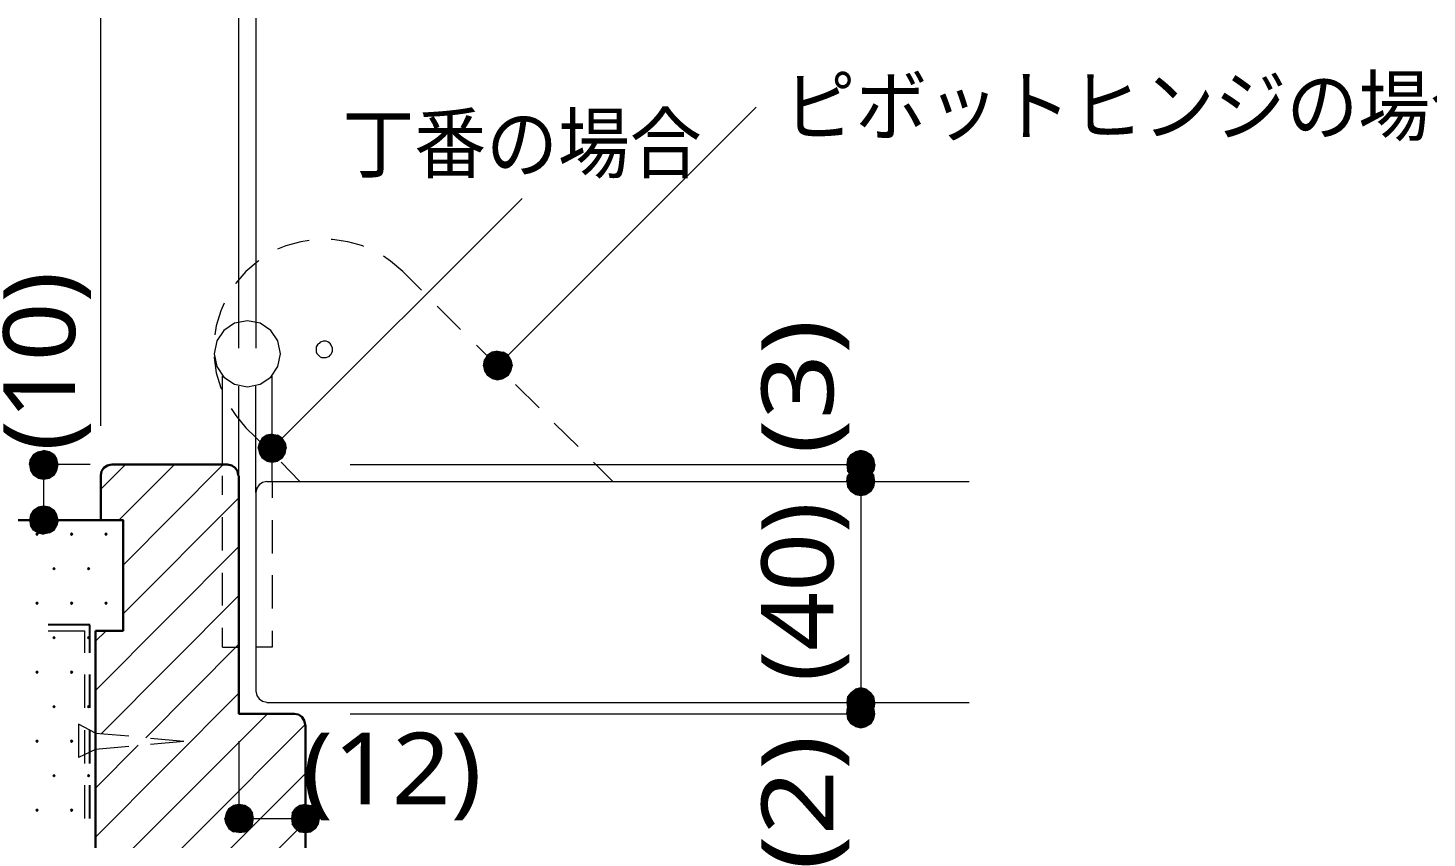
# Model space of a CAD drawing. Header units: millimetres. Extents: x 0 to 420, y 0 to 297.
# Drawn here: x 262.4 to 313, y 214 to 243.3 of the extents above; entities that cross this region are included whole.
import ezdxf
from ezdxf.enums import TextEntityAlignment as Align

# ---------------------------------------------------------------- set-up
doc = ezdxf.new("R2010")
doc.units = ezdxf.units.MM
doc.styles.add('kst32b', font='NotoSansJP-Variable.ttf')

msp = doc.modelspace()

# ---------------------------------------------------------------- hatches: boundary and pattern name
h = msp.add_hatch(color=7)
h.paths.add_polyline_path([(278.977, 231.457), (278.871, 231.288), (279.337, 231.076), (278.977, 231.457)])
h.paths.add_polyline_path([(278.871, 231.288), (279.337, 231.076), (278.829, 231.076), (278.871, 231.288)])
h.paths.add_polyline_path([(279.337, 231.076), (278.829, 231.076), (278.871, 230.886), (279.337, 231.076)])
for points in [[(279.146, 231.563), (278.977, 231.457), (279.337, 231.076), (279.146, 231.563)], [(270.997, 228.558), (270.828, 228.452), (271.187, 228.092), (270.997, 228.558)], [(263.398, 227.288), (263.44, 227.499), (262.911, 227.499), (263.398, 227.288)], [(291.994, 227.69), (291.973, 227.499), (292.481, 227.499), (291.994, 227.69)], [(292.947, 226.695), (292.989, 226.886), (292.481, 226.886), (292.947, 226.695)], [(262.446, 225.679), (262.403, 225.488), (262.911, 225.488), (262.446, 225.679)], [(262.678, 225.023), (262.657, 225.002), (262.636, 224.98), (262.657, 224.959), (262.678, 224.938), (262.7, 224.959), (262.721, 224.98), (262.7, 225.002), (262.678, 225.023)], [(263.927, 225.023), (263.906, 225.002), (263.885, 224.98), (263.906, 224.959), (263.927, 224.938), (263.948, 224.959), (263.97, 224.98), (263.948, 225.002), (263.927, 225.023)], [(265.176, 225.023), (265.155, 225.002), (265.134, 224.98), (265.155, 224.959), (265.176, 224.938), (265.197, 224.959), (265.218, 224.98), (265.197, 225.002), (265.176, 225.023)], [(263.292, 223.774), (263.271, 223.753), (263.25, 223.732), (263.271, 223.711), (263.292, 223.689), (263.313, 223.711), (263.335, 223.732), (263.313, 223.753), (263.292, 223.774)], [(264.541, 223.774), (264.52, 223.753), (264.499, 223.732), (264.52, 223.711), (264.541, 223.689), (264.562, 223.711), (264.583, 223.732), (264.562, 223.753), (264.541, 223.774)], [(262.678, 222.525), (262.657, 222.504), (262.636, 222.483), (262.657, 222.462), (262.678, 222.44), (262.7, 222.462), (262.721, 222.483), (262.7, 222.504), (262.678, 222.525)], [(263.927, 222.525), (263.906, 222.504), (263.885, 222.483), (263.906, 222.462), (263.927, 222.44), (263.948, 222.462), (263.97, 222.483), (263.948, 222.504), (263.927, 222.525)], [(265.176, 222.525), (265.155, 222.504), (265.134, 222.483), (265.155, 222.462), (265.176, 222.44), (265.197, 222.462), (265.218, 222.483), (265.197, 222.504), (265.176, 222.525)], [(263.292, 221.276), (263.271, 221.255), (263.25, 221.234), (263.271, 221.213), (263.292, 221.192), (263.313, 221.213), (263.335, 221.234), (263.313, 221.255), (263.292, 221.276)], [(264.541, 221.276), (264.52, 221.255), (264.499, 221.234), (264.52, 221.213), (264.541, 221.192), (264.562, 221.213), (264.583, 221.234), (264.562, 221.255), (264.541, 221.276)], [(262.678, 220.028), (262.657, 220.006), (262.636, 219.985), (262.657, 219.964), (262.678, 219.943), (262.7, 219.964), (262.721, 219.985), (262.7, 220.006), (262.678, 220.028)], [(263.927, 220.028), (263.906, 220.006), (263.885, 219.985), (263.906, 219.964), (263.927, 219.943), (263.948, 219.964), (263.97, 219.985), (263.948, 220.006), (263.927, 220.028)], [(263.292, 218.779), (263.271, 218.757), (263.25, 218.736), (263.271, 218.715), (263.292, 218.694), (263.313, 218.715), (263.335, 218.736), (263.313, 218.757), (263.292, 218.779)], [(264.541, 218.779), (264.52, 218.757), (264.499, 218.736), (264.52, 218.715), (264.541, 218.694), (264.562, 218.715), (264.583, 218.736), (264.562, 218.757), (264.541, 218.779)], [(291.994, 219.096), (291.973, 218.884), (292.481, 218.884), (291.994, 219.096)], [(292.947, 218.292), (292.989, 218.482), (292.481, 218.482), (292.947, 218.292)], [(262.678, 217.53), (262.657, 217.509), (262.636, 217.487), (262.657, 217.466), (262.678, 217.445), (262.7, 217.466), (262.721, 217.487), (262.7, 217.509), (262.678, 217.53)], [(263.927, 217.53), (263.906, 217.509), (263.885, 217.487), (263.906, 217.466), (263.927, 217.445), (263.948, 217.466), (263.97, 217.487), (263.948, 217.509), (263.927, 217.53)], [(263.292, 216.281), (263.271, 216.26), (263.25, 216.239), (263.271, 216.217), (263.292, 216.196), (263.313, 216.217), (263.335, 216.239), (263.313, 216.26), (263.292, 216.281)], [(264.541, 216.281), (264.52, 216.26), (264.499, 216.239), (264.52, 216.217), (264.541, 216.196), (264.562, 216.217), (264.583, 216.239), (264.562, 216.26), (264.541, 216.281)], [(270.193, 215.159), (269.981, 215.201), (269.981, 214.693), (270.193, 215.159)], [(262.678, 215.032), (262.657, 215.011), (262.636, 214.99), (262.657, 214.969), (262.678, 214.947), (262.7, 214.969), (262.721, 214.99), (262.7, 215.011), (262.678, 215.032)], [(263.927, 215.032), (263.906, 215.011), (263.885, 214.99), (263.906, 214.969), (263.927, 214.947), (263.948, 214.969), (263.97, 214.99), (263.948, 215.011), (263.927, 215.032)], [(272.182, 214.207), (272.394, 214.186), (272.394, 214.693), (272.182, 214.207)]]:
    msp.add_hatch(color=7).paths.add_polyline_path(points)
h = msp.add_hatch(color=7)
h.paths.add_polyline_path([(279.718, 231.457), (279.548, 231.563), (279.337, 231.076), (279.718, 231.457)])
h.paths.add_polyline_path([(279.548, 231.563), (279.337, 231.076), (279.337, 231.606), (279.548, 231.563)])
h.paths.add_polyline_path([(279.337, 231.076), (279.337, 231.606), (279.146, 231.563), (279.337, 231.076)])
h = msp.add_hatch(color=7)
h.paths.add_polyline_path([(279.823, 230.886), (279.866, 231.076), (279.337, 231.076), (279.823, 230.886)])
h.paths.add_polyline_path([(279.866, 231.076), (279.337, 231.076), (279.823, 231.288), (279.866, 231.076)])
h.paths.add_polyline_path([(279.337, 231.076), (279.823, 231.288), (279.718, 231.457), (279.337, 231.076)])
h = msp.add_hatch(color=7)
h.paths.add_polyline_path([(278.871, 230.886), (278.977, 230.717), (279.337, 231.076), (278.871, 230.886)])
h.paths.add_polyline_path([(278.977, 230.717), (279.337, 231.076), (279.146, 230.611), (278.977, 230.717)])
h.paths.add_polyline_path([(279.337, 231.076), (279.146, 230.611), (279.337, 230.568), (279.337, 231.076)])
h = msp.add_hatch(color=7)
h.paths.add_polyline_path([(279.337, 230.568), (279.548, 230.611), (279.337, 231.076), (279.337, 230.568)])
h.paths.add_polyline_path([(279.548, 230.611), (279.337, 231.076), (279.718, 230.717), (279.548, 230.611)])
h.paths.add_polyline_path([(279.337, 231.076), (279.718, 230.717), (279.823, 230.886), (279.337, 231.076)])
h = msp.add_hatch(color=7)
h.paths.add_polyline_path([(270.828, 228.452), (270.722, 228.282), (271.187, 228.092), (270.828, 228.452)])
h.paths.add_polyline_path([(270.722, 228.282), (271.187, 228.092), (270.679, 228.092), (270.722, 228.282)])
h.paths.add_polyline_path([(271.187, 228.092), (270.679, 228.092), (270.722, 227.901), (271.187, 228.092)])
h = msp.add_hatch(color=7)
h.paths.add_polyline_path([(271.547, 228.452), (271.378, 228.558), (271.187, 228.092), (271.547, 228.452)])
h.paths.add_polyline_path([(271.378, 228.558), (271.187, 228.092), (271.187, 228.6), (271.378, 228.558)])
h.paths.add_polyline_path([(271.187, 228.092), (271.187, 228.6), (270.997, 228.558), (271.187, 228.092)])
h = msp.add_hatch(color=7)
h.paths.add_polyline_path([(271.653, 227.901), (271.695, 228.092), (271.187, 228.092), (271.653, 227.901)])
h.paths.add_polyline_path([(271.695, 228.092), (271.187, 228.092), (271.653, 228.282), (271.695, 228.092)])
h.paths.add_polyline_path([(271.187, 228.092), (271.653, 228.282), (271.547, 228.452), (271.187, 228.092)])
h = msp.add_hatch(color=7)
h.paths.add_polyline_path([(262.551, 227.859), (262.446, 227.69), (262.911, 227.499), (262.551, 227.859)])
h.paths.add_polyline_path([(262.446, 227.69), (262.911, 227.499), (262.403, 227.499), (262.446, 227.69)])
h.paths.add_polyline_path([(262.911, 227.499), (262.403, 227.499), (262.446, 227.288), (262.911, 227.499)])
h = msp.add_hatch(color=7)
h.paths.add_polyline_path([(263.123, 227.965), (262.911, 228.007), (262.911, 227.499), (263.123, 227.965)])
h.paths.add_polyline_path([(262.911, 228.007), (262.911, 227.499), (262.721, 227.965), (262.911, 228.007)])
h.paths.add_polyline_path([(262.911, 227.499), (262.721, 227.965), (262.551, 227.859), (262.911, 227.499)])
h = msp.add_hatch(color=7)
h.paths.add_polyline_path([(263.44, 227.499), (263.398, 227.69), (262.911, 227.499), (263.44, 227.499)])
h.paths.add_polyline_path([(263.398, 227.69), (262.911, 227.499), (263.292, 227.859), (263.398, 227.69)])
h.paths.add_polyline_path([(262.911, 227.499), (263.292, 227.859), (263.123, 227.965), (262.911, 227.499)])
h = msp.add_hatch(color=7)
h.paths.add_polyline_path([(270.722, 227.901), (270.828, 227.732), (271.187, 228.092), (270.722, 227.901)])
h.paths.add_polyline_path([(270.828, 227.732), (271.187, 228.092), (270.997, 227.626), (270.828, 227.732)])
h.paths.add_polyline_path([(271.187, 228.092), (270.997, 227.626), (271.187, 227.584), (271.187, 228.092)])
h = msp.add_hatch(color=7)
h.paths.add_polyline_path([(271.187, 227.584), (271.378, 227.626), (271.187, 228.092), (271.187, 227.584)])
h.paths.add_polyline_path([(271.378, 227.626), (271.187, 228.092), (271.547, 227.732), (271.378, 227.626)])
h.paths.add_polyline_path([(271.187, 228.092), (271.547, 227.732), (271.653, 227.901), (271.187, 228.092)])
h = msp.add_hatch(color=7)
h.paths.add_polyline_path([(292.481, 228.007), (292.291, 227.965), (292.481, 227.499), (292.481, 228.007)])
h.paths.add_polyline_path([(292.291, 227.965), (292.481, 227.499), (292.121, 227.859), (292.291, 227.965)])
h.paths.add_polyline_path([(292.481, 227.499), (292.121, 227.859), (291.994, 227.69), (292.481, 227.499)])
h = msp.add_hatch(color=7)
h.paths.add_polyline_path([(292.947, 227.69), (292.841, 227.859), (292.481, 227.499), (292.947, 227.69)])
h.paths.add_polyline_path([(292.841, 227.859), (292.481, 227.499), (292.671, 227.965), (292.841, 227.859)])
h.paths.add_polyline_path([(292.481, 227.499), (292.671, 227.965), (292.481, 228.007), (292.481, 227.499)])
h = msp.add_hatch(color=7)
h.paths.add_polyline_path([(262.446, 227.288), (262.551, 227.118), (262.911, 227.499), (262.446, 227.288)])
h.paths.add_polyline_path([(262.551, 227.118), (262.911, 227.499), (262.721, 227.012), (262.551, 227.118)])
h.paths.add_polyline_path([(262.911, 227.499), (262.721, 227.012), (262.911, 226.97), (262.911, 227.499)])
h = msp.add_hatch(color=7)
h.paths.add_polyline_path([(262.911, 226.97), (263.123, 227.012), (262.911, 227.499), (262.911, 226.97)])
h.paths.add_polyline_path([(263.123, 227.012), (262.911, 227.499), (263.292, 227.118), (263.123, 227.012)])
h.paths.add_polyline_path([(262.911, 227.499), (263.292, 227.118), (263.398, 227.288), (262.911, 227.499)])
h = msp.add_hatch(color=7)
h.paths.add_polyline_path([(291.973, 227.499), (291.994, 227.288), (292.481, 227.499), (291.973, 227.499)])
h.paths.add_polyline_path([(291.994, 227.288), (292.481, 227.499), (292.121, 227.118), (291.994, 227.288)])
h.paths.add_polyline_path([(292.481, 227.499), (292.121, 227.118), (292.291, 227.012), (292.481, 227.499)])
h = msp.add_hatch(color=7)
h.paths.add_polyline_path([(292.671, 227.372), (292.481, 227.393), (292.481, 226.886), (292.671, 227.372)])
h.paths.add_polyline_path([(292.481, 227.393), (292.481, 226.886), (292.291, 227.372), (292.481, 227.393)])
h.paths.add_polyline_path([(292.481, 226.886), (292.291, 227.372), (292.121, 227.245), (292.481, 226.886)])
h = msp.add_hatch(color=7)
h.paths.add_polyline_path([(292.291, 227.012), (292.481, 226.97), (292.481, 227.499), (292.291, 227.012)])
h.paths.add_polyline_path([(292.481, 226.97), (292.481, 227.499), (292.671, 227.012), (292.481, 226.97)])
h.paths.add_polyline_path([(292.481, 227.499), (292.671, 227.012), (292.841, 227.118), (292.481, 227.499)])
h = msp.add_hatch(color=7)
h.paths.add_polyline_path([(292.841, 227.118), (292.947, 227.288), (292.481, 227.499), (292.841, 227.118)])
h.paths.add_polyline_path([(292.947, 227.288), (292.481, 227.499), (292.989, 227.499), (292.947, 227.288)])
h.paths.add_polyline_path([(292.481, 227.499), (292.989, 227.499), (292.947, 227.69), (292.481, 227.499)])
h = msp.add_hatch(color=7)
h.paths.add_polyline_path([(292.989, 226.886), (292.947, 227.097), (292.481, 226.886), (292.989, 226.886)])
h.paths.add_polyline_path([(292.947, 227.097), (292.481, 226.886), (292.841, 227.245), (292.947, 227.097)])
h.paths.add_polyline_path([(292.481, 226.886), (292.841, 227.245), (292.671, 227.372), (292.481, 226.886)])
h = msp.add_hatch(color=7)
h.paths.add_polyline_path([(292.121, 227.245), (291.994, 227.097), (292.481, 226.886), (292.121, 227.245)])
h.paths.add_polyline_path([(291.994, 227.097), (292.481, 226.886), (291.973, 226.886), (291.994, 227.097)])
h.paths.add_polyline_path([(292.481, 226.886), (291.973, 226.886), (291.994, 226.695), (292.481, 226.886)])
h = msp.add_hatch(color=7)
h.paths.add_polyline_path([(291.994, 226.695), (292.121, 226.526), (292.481, 226.886), (291.994, 226.695)])
h.paths.add_polyline_path([(292.121, 226.526), (292.481, 226.886), (292.291, 226.42), (292.121, 226.526)])
h.paths.add_polyline_path([(292.481, 226.886), (292.291, 226.42), (292.481, 226.378), (292.481, 226.886)])
h = msp.add_hatch(color=7)
h.paths.add_polyline_path([(292.481, 226.378), (292.671, 226.42), (292.481, 226.886), (292.481, 226.378)])
h.paths.add_polyline_path([(292.671, 226.42), (292.481, 226.886), (292.841, 226.526), (292.671, 226.42)])
h.paths.add_polyline_path([(292.481, 226.886), (292.841, 226.526), (292.947, 226.695), (292.481, 226.886)])
h = msp.add_hatch(color=7)
h.paths.add_polyline_path([(262.911, 225.996), (262.721, 225.954), (262.911, 225.488), (262.911, 225.996)])
h.paths.add_polyline_path([(262.721, 225.954), (262.911, 225.488), (262.551, 225.848), (262.721, 225.954)])
h.paths.add_polyline_path([(262.911, 225.488), (262.551, 225.848), (262.446, 225.679), (262.911, 225.488)])
h = msp.add_hatch(color=7)
h.paths.add_polyline_path([(263.398, 225.679), (263.292, 225.848), (262.911, 225.488), (263.398, 225.679)])
h.paths.add_polyline_path([(263.292, 225.848), (262.911, 225.488), (263.123, 225.954), (263.292, 225.848)])
h.paths.add_polyline_path([(262.911, 225.488), (263.123, 225.954), (262.911, 225.996), (262.911, 225.488)])
h = msp.add_hatch(color=7)
h.paths.add_polyline_path([(262.403, 225.488), (262.446, 225.298), (262.911, 225.488), (262.403, 225.488)])
h.paths.add_polyline_path([(262.446, 225.298), (262.911, 225.488), (262.551, 225.129), (262.446, 225.298)])
h.paths.add_polyline_path([(262.911, 225.488), (262.551, 225.129), (262.721, 225.023), (262.911, 225.488)])
h = msp.add_hatch(color=7)
h.paths.add_polyline_path([(262.721, 225.023), (262.911, 224.98), (262.911, 225.488), (262.721, 225.023)])
h.paths.add_polyline_path([(262.911, 224.98), (262.911, 225.488), (263.123, 225.023), (262.911, 224.98)])
h.paths.add_polyline_path([(262.911, 225.488), (263.123, 225.023), (263.292, 225.129), (262.911, 225.488)])
h = msp.add_hatch(color=7)
h.paths.add_polyline_path([(263.292, 225.129), (263.398, 225.298), (262.911, 225.488), (263.292, 225.129)])
h.paths.add_polyline_path([(263.398, 225.298), (262.911, 225.488), (263.44, 225.488), (263.398, 225.298)])
h.paths.add_polyline_path([(262.911, 225.488), (263.44, 225.488), (263.398, 225.679), (262.911, 225.488)])
h = msp.add_hatch(color=7)
h.paths.add_polyline_path([(292.481, 219.414), (292.291, 219.371), (292.481, 218.884), (292.481, 219.414)])
h.paths.add_polyline_path([(292.291, 219.371), (292.481, 218.884), (292.121, 219.244), (292.291, 219.371)])
h.paths.add_polyline_path([(292.481, 218.884), (292.121, 219.244), (291.994, 219.096), (292.481, 218.884)])
h = msp.add_hatch(color=7)
h.paths.add_polyline_path([(292.947, 219.096), (292.841, 219.244), (292.481, 218.884), (292.947, 219.096)])
h.paths.add_polyline_path([(292.841, 219.244), (292.481, 218.884), (292.671, 219.371), (292.841, 219.244)])
h.paths.add_polyline_path([(292.481, 218.884), (292.671, 219.371), (292.481, 219.414), (292.481, 218.884)])
h = msp.add_hatch(color=7)
h.paths.add_polyline_path([(291.973, 218.884), (291.994, 218.694), (292.481, 218.884), (291.973, 218.884)])
h.paths.add_polyline_path([(291.994, 218.694), (292.481, 218.884), (292.121, 218.525), (291.994, 218.694)])
h.paths.add_polyline_path([(292.481, 218.884), (292.121, 218.525), (292.291, 218.419), (292.481, 218.884)])
h = msp.add_hatch(color=7)
h.paths.add_polyline_path([(292.121, 218.863), (291.994, 218.694), (292.481, 218.482), (292.121, 218.863)])
h.paths.add_polyline_path([(291.994, 218.694), (292.481, 218.482), (291.973, 218.482), (291.994, 218.694)])
h.paths.add_polyline_path([(292.481, 218.482), (291.973, 218.482), (291.994, 218.292), (292.481, 218.482)])
h = msp.add_hatch(color=7)
h.paths.add_polyline_path([(292.671, 218.969), (292.481, 219.012), (292.481, 218.482), (292.671, 218.969)])
h.paths.add_polyline_path([(292.481, 219.012), (292.481, 218.482), (292.291, 218.969), (292.481, 219.012)])
h.paths.add_polyline_path([(292.481, 218.482), (292.291, 218.969), (292.121, 218.863), (292.481, 218.482)])
h = msp.add_hatch(color=7)
h.paths.add_polyline_path([(292.291, 218.419), (292.481, 218.376), (292.481, 218.884), (292.291, 218.419)])
h.paths.add_polyline_path([(292.481, 218.376), (292.481, 218.884), (292.671, 218.419), (292.481, 218.376)])
h.paths.add_polyline_path([(292.481, 218.884), (292.671, 218.419), (292.841, 218.525), (292.481, 218.884)])
h = msp.add_hatch(color=7)
h.paths.add_polyline_path([(292.841, 218.525), (292.947, 218.694), (292.481, 218.884), (292.841, 218.525)])
h.paths.add_polyline_path([(292.947, 218.694), (292.481, 218.884), (292.989, 218.884), (292.947, 218.694)])
h.paths.add_polyline_path([(292.481, 218.884), (292.989, 218.884), (292.947, 219.096), (292.481, 218.884)])
h = msp.add_hatch(color=7)
h.paths.add_polyline_path([(292.989, 218.482), (292.947, 218.694), (292.481, 218.482), (292.989, 218.482)])
h.paths.add_polyline_path([(292.947, 218.694), (292.481, 218.482), (292.841, 218.863), (292.947, 218.694)])
h.paths.add_polyline_path([(292.481, 218.482), (292.841, 218.863), (292.671, 218.969), (292.481, 218.482)])
h = msp.add_hatch(color=7)
h.paths.add_polyline_path([(291.994, 218.292), (292.121, 218.122), (292.481, 218.482), (291.994, 218.292)])
h.paths.add_polyline_path([(292.121, 218.122), (292.481, 218.482), (292.291, 218.017), (292.121, 218.122)])
h.paths.add_polyline_path([(292.481, 218.482), (292.291, 218.017), (292.481, 217.974), (292.481, 218.482)])
h = msp.add_hatch(color=7)
h.paths.add_polyline_path([(292.481, 217.974), (292.671, 218.017), (292.481, 218.482), (292.481, 217.974)])
h.paths.add_polyline_path([(292.671, 218.017), (292.481, 218.482), (292.841, 218.122), (292.671, 218.017)])
h.paths.add_polyline_path([(292.481, 218.482), (292.841, 218.122), (292.947, 218.292), (292.481, 218.482)])
h = msp.add_hatch(color=7)
h.paths.add_polyline_path([(269.981, 215.201), (269.79, 215.159), (269.981, 214.693), (269.981, 215.201)])
h.paths.add_polyline_path([(269.79, 215.159), (269.981, 214.693), (269.621, 215.053), (269.79, 215.159)])
h.paths.add_polyline_path([(269.981, 214.693), (269.621, 215.053), (269.515, 214.884), (269.981, 214.693)])
h = msp.add_hatch(color=7)
h.paths.add_polyline_path([(270.51, 214.693), (270.468, 214.884), (269.981, 214.693), (270.51, 214.693)])
h.paths.add_polyline_path([(270.468, 214.884), (269.981, 214.693), (270.362, 215.053), (270.468, 214.884)])
h.paths.add_polyline_path([(269.981, 214.693), (270.362, 215.053), (270.193, 215.159), (269.981, 214.693)])
h = msp.add_hatch(color=7)
h.paths.add_polyline_path([(272.182, 215.159), (272.034, 215.053), (272.394, 214.693), (272.182, 215.159)])
h.paths.add_polyline_path([(272.034, 215.053), (272.394, 214.693), (271.907, 214.884), (272.034, 215.053)])
h.paths.add_polyline_path([(272.394, 214.693), (271.907, 214.884), (271.886, 214.693), (272.394, 214.693)])
h = msp.add_hatch(color=7)
h.paths.add_polyline_path([(272.754, 215.053), (272.584, 215.159), (272.394, 214.693), (272.754, 215.053)])
h.paths.add_polyline_path([(272.584, 215.159), (272.394, 214.693), (272.394, 215.201), (272.584, 215.159)])
h.paths.add_polyline_path([(272.394, 214.693), (272.394, 215.201), (272.182, 215.159), (272.394, 214.693)])
h = msp.add_hatch(color=7)
h.paths.add_polyline_path([(269.515, 214.884), (269.473, 214.693), (269.981, 214.693), (269.515, 214.884)])
h.paths.add_polyline_path([(269.473, 214.693), (269.981, 214.693), (269.515, 214.503), (269.473, 214.693)])
h.paths.add_polyline_path([(269.981, 214.693), (269.515, 214.503), (269.621, 214.334), (269.981, 214.693)])
h = msp.add_hatch(color=7)
h.paths.add_polyline_path([(269.621, 214.334), (269.79, 214.207), (269.981, 214.693), (269.621, 214.334)])
h.paths.add_polyline_path([(269.79, 214.207), (269.981, 214.693), (269.981, 214.186), (269.79, 214.207)])
h.paths.add_polyline_path([(269.981, 214.693), (269.981, 214.186), (270.193, 214.207), (269.981, 214.693)])
h = msp.add_hatch(color=7)
h.paths.add_polyline_path([(270.193, 214.207), (270.362, 214.334), (269.981, 214.693), (270.193, 214.207)])
h.paths.add_polyline_path([(270.362, 214.334), (269.981, 214.693), (270.468, 214.503), (270.362, 214.334)])
h.paths.add_polyline_path([(269.981, 214.693), (270.468, 214.503), (270.51, 214.693), (269.981, 214.693)])
h = msp.add_hatch(color=7)
h.paths.add_polyline_path([(271.886, 214.693), (271.907, 214.503), (272.394, 214.693), (271.886, 214.693)])
h.paths.add_polyline_path([(271.907, 214.503), (272.394, 214.693), (272.034, 214.334), (271.907, 214.503)])
h.paths.add_polyline_path([(272.394, 214.693), (272.034, 214.334), (272.182, 214.207), (272.394, 214.693)])
h = msp.add_hatch(color=7)
h.paths.add_polyline_path([(272.86, 214.503), (272.902, 214.693), (272.394, 214.693), (272.86, 214.503)])
h.paths.add_polyline_path([(272.902, 214.693), (272.394, 214.693), (272.86, 214.884), (272.902, 214.693)])
h.paths.add_polyline_path([(272.394, 214.693), (272.86, 214.884), (272.754, 215.053), (272.394, 214.693)])
h = msp.add_hatch(color=7)
h.paths.add_polyline_path([(272.394, 214.186), (272.584, 214.207), (272.394, 214.693), (272.394, 214.186)])
h.paths.add_polyline_path([(272.584, 214.207), (272.394, 214.693), (272.754, 214.334), (272.584, 214.207)])
h.paths.add_polyline_path([(272.394, 214.693), (272.754, 214.334), (272.86, 214.503), (272.394, 214.693)])

# ---------------------------------------------------------------- linework, layer by layer
at = {"lineweight": 13}
for points in [[(269.981, 231.712), (269.981, 256.392)], [(264.986, 248.052), (269.981, 248.052), (270.595, 248.052), (270.595, 231.712)], [(264.986, 228.896), (264.986, 248.052)], [(279.633, 231.373), (288.692, 240.432)], [(280.225, 237.13), (271.462, 228.367)], [(272.521, 235.606), (272.225, 235.564), (271.674, 235.416), (271.378, 235.289)], [(274.489, 235.395), (274.468, 235.416), (273.918, 235.564), (273.368, 235.648), (273.325, 235.648)], [(270.7, 234.887), (270.679, 234.865), (270.235, 234.484), (269.875, 234.061), (269.854, 234.04)], [(275.907, 234.484), (275.463, 234.865), (275.209, 235.035)], [(275.907, 234.484), (276.585, 233.807)], [(269.452, 233.341), (269.325, 233.066), (269.155, 232.516), (269.113, 232.198)], [(277.156, 233.236), (278.003, 232.389)], [(269.092, 231.394), (269.092, 231.373), (269.155, 230.822), (269.325, 230.272), (269.346, 230.23)], [(278.575, 231.817), (279.421, 230.971)], [(269.388, 227.499), (269.388, 230.696)], [(269.981, 227.097), (269.981, 230.336)], [(270.595, 226.483), (270.595, 230.336)], [(271.187, 226.886), (271.187, 230.696)], [(279.993, 230.399), (280.839, 229.553)], [(269.706, 229.531), (269.875, 229.277), (270.235, 228.833)], [(270.933, 228.155), (270.235, 228.833)], [(281.39, 229.002), (282.257, 228.155)], [(264.604, 227.499), (262.911, 227.499), (262.911, 225.488)], [(264.986, 226.61), (265.875, 227.499)], [(265.642, 225.488), (267.653, 227.499)], [(265.79, 223.859), (269.409, 227.499)], [(272.182, 226.886), (271.505, 227.584)], [(274.003, 227.499), (292.481, 227.499), (292.481, 226.886), (292.481, 218.884)], [(282.808, 227.584), (283.506, 226.886)], [(269.388, 226.399), (269.388, 227.097)], [(270.986, 226.885), (270.834, 226.855), (270.709, 226.771), (270.625, 226.646), (270.595, 226.494)], [(270.997, 226.886), (296.397, 226.886)], [(271.187, 226.886), (271.187, 226.293)], [(265.79, 222.102), (269.981, 226.293)], [(270.595, 226.483), (270.595, 219.287)], [(269.388, 224.388), (269.388, 225.594)], [(271.187, 225.488), (271.187, 224.282)], [(264.795, 219.329), (269.981, 224.536)], [(269.388, 222.398), (269.388, 223.583)], [(271.187, 223.499), (271.187, 222.292)], [(265.007, 217.763), (269.981, 222.758)], [(263.08, 221.488), (264.393, 221.488)], [(264.393, 221.488), (264.393, 220.684)], [(264.795, 221.107), (265.176, 221.488)], [(269.388, 220.895), (269.388, 221.594)], [(271.187, 221.488), (271.187, 220.895), (270.595, 220.895)], [(266.615, 217.614), (269.981, 221.001)], [(269.388, 220.895), (269.981, 220.895)], [(264.393, 219.9), (264.393, 218.694)], [(264.795, 214.016), (269.981, 219.223)], [(270.595, 219.297), (270.625, 219.145), (270.709, 219.02), (270.834, 218.936), (270.986, 218.906)], [(270.997, 218.884), (296.397, 218.884)], [(274.003, 218.482), (292.481, 218.482), (292.481, 218.884)], [(264.795, 212.259), (271.018, 218.482)], [(264.181, 218.101), (264.181, 216.895)], [(264.795, 217.784), (264.181, 218.101)], [(264.393, 217.89), (264.393, 216.683)], [(264.795, 210.481), (272.394, 218.101)], [(264.795, 217.784), (266.002, 217.678)], [(266.002, 217.297), (264.795, 217.191), (264.181, 216.895)], [(264.795, 215.794), (266.34, 217.339)], [(266.785, 217.593), (267.991, 217.487)], [(266.785, 217.382), (267.991, 217.487)], [(269.981, 217.487), (269.981, 214.693), (272.394, 214.693)], [(265.769, 209.698), (272.394, 216.323)], [(264.393, 215.9), (264.393, 214.693)], [(267.377, 209.55), (272.288, 214.461)]]:
    msp.add_lwpolyline(points, dxfattribs=at)
for points in [[(271.484, 231.51), (271.39, 231.976), (271.133, 232.356), (270.753, 232.612), (270.288, 232.706), (269.822, 232.612), (269.442, 232.356), (269.186, 231.976), (269.092, 231.51), (269.186, 231.045), (269.442, 230.665), (269.822, 230.408), (270.288, 230.314), (270.753, 230.408), (271.133, 230.665), (271.39, 231.045)], [(273.368, 231.669), (273.368, 231.712), (273.346, 231.775), (273.325, 231.817), (273.283, 231.881), (273.241, 231.902), (273.198, 231.944), (273.135, 231.965), (273.092, 231.965), (273.029, 231.965), (272.965, 231.944), (272.923, 231.923), (272.881, 231.881), (272.838, 231.86), (272.796, 231.796), (272.775, 231.754), (272.775, 231.69), (272.775, 231.627), (272.775, 231.584), (272.796, 231.521), (272.838, 231.479), (272.881, 231.436), (272.923, 231.394), (272.965, 231.373), (273.029, 231.373), (273.092, 231.373), (273.135, 231.373), (273.198, 231.394), (273.241, 231.415), (273.283, 231.457), (273.325, 231.5), (273.346, 231.542), (273.368, 231.606)]]:
    msp.add_lwpolyline(points, close=True, dxfattribs=at)
at = {"lineweight": 0}
for points in [[(278.977, 231.457), (278.871, 231.288), (279.337, 231.076)], [(279.146, 231.563), (278.977, 231.457), (279.337, 231.076)], [(279.337, 231.076), (279.337, 231.606), (279.146, 231.563)], [(279.548, 231.563), (279.337, 231.076), (279.337, 231.606)], [(279.718, 231.457), (279.548, 231.563), (279.337, 231.076)], [(279.337, 231.076), (279.823, 231.288), (279.718, 231.457)], [(278.871, 231.288), (279.337, 231.076), (278.829, 231.076)], [(279.337, 231.076), (278.829, 231.076), (278.871, 230.886)], [(278.871, 230.886), (278.977, 230.717), (279.337, 231.076)], [(278.977, 230.717), (279.337, 231.076), (279.146, 230.611)], [(279.337, 231.076), (279.146, 230.611), (279.337, 230.568)], [(279.866, 231.076), (279.337, 231.076), (279.823, 231.288)], [(279.337, 230.568), (279.548, 230.611), (279.337, 231.076)], [(279.548, 230.611), (279.337, 231.076), (279.718, 230.717)], [(279.337, 231.076), (279.718, 230.717), (279.823, 230.886)], [(279.823, 230.886), (279.866, 231.076), (279.337, 231.076)], [(270.722, 228.282), (271.187, 228.092), (270.679, 228.092)], [(270.828, 228.452), (270.722, 228.282), (271.187, 228.092)], [(270.997, 228.558), (270.828, 228.452), (271.187, 228.092)], [(271.187, 228.092), (271.187, 228.6), (270.997, 228.558)], [(271.378, 228.558), (271.187, 228.092), (271.187, 228.6)], [(271.547, 228.452), (271.378, 228.558), (271.187, 228.092)], [(271.187, 228.092), (271.653, 228.282), (271.547, 228.452)], [(271.695, 228.092), (271.187, 228.092), (271.653, 228.282)], [(262.551, 227.859), (262.446, 227.69), (262.911, 227.499)], [(262.911, 227.499), (262.721, 227.965), (262.551, 227.859)], [(262.911, 228.007), (262.911, 227.499), (262.721, 227.965)], [(263.123, 227.965), (262.911, 228.007), (262.911, 227.499)], [(262.911, 227.499), (263.292, 227.859), (263.123, 227.965)], [(263.398, 227.69), (262.911, 227.499), (263.292, 227.859)], [(271.187, 228.092), (270.679, 228.092), (270.722, 227.901)], [(270.722, 227.901), (270.828, 227.732), (271.187, 228.092)], [(270.828, 227.732), (271.187, 228.092), (270.997, 227.626)], [(271.187, 228.092), (270.997, 227.626), (271.187, 227.584)], [(271.187, 227.584), (271.378, 227.626), (271.187, 228.092)], [(271.378, 227.626), (271.187, 228.092), (271.547, 227.732)], [(271.187, 228.092), (271.547, 227.732), (271.653, 227.901)], [(271.653, 227.901), (271.695, 228.092), (271.187, 228.092)], [(292.481, 227.499), (292.121, 227.859), (291.994, 227.69)], [(292.291, 227.965), (292.481, 227.499), (292.121, 227.859)], [(292.481, 228.007), (292.291, 227.965), (292.481, 227.499)], [(292.481, 227.499), (292.671, 227.965), (292.481, 228.007)], [(292.841, 227.859), (292.481, 227.499), (292.671, 227.965)], [(292.947, 227.69), (292.841, 227.859), (292.481, 227.499)], [(262.446, 227.69), (262.911, 227.499), (262.403, 227.499)], [(262.911, 227.499), (262.403, 227.499), (262.446, 227.288)], [(262.446, 227.288), (262.551, 227.118), (262.911, 227.499)], [(262.551, 227.118), (262.911, 227.499), (262.721, 227.012)], [(262.911, 227.499), (262.721, 227.012), (262.911, 226.97)], [(263.44, 227.499), (263.398, 227.69), (262.911, 227.499)], [(262.911, 226.97), (263.123, 227.012), (262.911, 227.499)], [(263.123, 227.012), (262.911, 227.499), (263.292, 227.118)], [(262.911, 227.499), (263.292, 227.118), (263.398, 227.288)], [(263.398, 227.288), (263.44, 227.499), (262.911, 227.499)], [(291.994, 227.69), (291.973, 227.499), (292.481, 227.499)], [(291.973, 227.499), (291.994, 227.288), (292.481, 227.499)], [(291.994, 227.288), (292.481, 227.499), (292.121, 227.118)], [(292.481, 227.499), (292.121, 227.118), (292.291, 227.012)], [(292.481, 226.886), (292.291, 227.372), (292.121, 227.245)], [(292.291, 227.012), (292.481, 226.97), (292.481, 227.499)], [(292.481, 227.393), (292.481, 226.886), (292.291, 227.372)], [(292.481, 227.499), (292.989, 227.499), (292.947, 227.69)], [(292.481, 226.97), (292.481, 227.499), (292.671, 227.012)], [(292.481, 227.499), (292.671, 227.012), (292.841, 227.118)], [(292.841, 227.118), (292.947, 227.288), (292.481, 227.499)], [(292.947, 227.288), (292.481, 227.499), (292.989, 227.499)], [(292.671, 227.372), (292.481, 227.393), (292.481, 226.886)], [(292.481, 226.886), (292.841, 227.245), (292.671, 227.372)], [(291.994, 227.097), (292.481, 226.886), (291.973, 226.886)], [(292.481, 226.886), (291.973, 226.886), (291.994, 226.695)], [(292.121, 227.245), (291.994, 227.097), (292.481, 226.886)], [(291.994, 226.695), (292.121, 226.526), (292.481, 226.886)], [(292.121, 226.526), (292.481, 226.886), (292.291, 226.42)], [(292.481, 226.886), (292.291, 226.42), (292.481, 226.378)], [(292.947, 227.097), (292.481, 226.886), (292.841, 227.245)], [(292.989, 226.886), (292.947, 227.097), (292.481, 226.886)], [(292.481, 226.378), (292.671, 226.42), (292.481, 226.886)], [(292.671, 226.42), (292.481, 226.886), (292.841, 226.526)], [(292.481, 226.886), (292.841, 226.526), (292.947, 226.695)], [(292.947, 226.695), (292.989, 226.886), (292.481, 226.886)], [(262.911, 225.488), (262.551, 225.848), (262.446, 225.679)], [(262.721, 225.954), (262.911, 225.488), (262.551, 225.848)], [(262.911, 225.996), (262.721, 225.954), (262.911, 225.488)], [(262.911, 225.488), (263.123, 225.954), (262.911, 225.996)], [(263.292, 225.848), (262.911, 225.488), (263.123, 225.954)], [(263.398, 225.679), (263.292, 225.848), (262.911, 225.488)], [(262.446, 225.679), (262.403, 225.488), (262.911, 225.488)], [(262.403, 225.488), (262.446, 225.298), (262.911, 225.488)], [(262.446, 225.298), (262.911, 225.488), (262.551, 225.129)], [(262.911, 225.488), (262.551, 225.129), (262.721, 225.023)], [(262.721, 225.023), (262.911, 224.98), (262.911, 225.488)], [(262.911, 225.488), (263.44, 225.488), (263.398, 225.679)], [(262.911, 224.98), (262.911, 225.488), (263.123, 225.023)], [(262.911, 225.488), (263.123, 225.023), (263.292, 225.129)], [(263.292, 225.129), (263.398, 225.298), (262.911, 225.488)], [(263.398, 225.298), (262.911, 225.488), (263.44, 225.488)], [(262.678, 225.023), (262.657, 225.002), (262.636, 224.98), (262.657, 224.959), (262.678, 224.938), (262.7, 224.959), (262.721, 224.98), (262.7, 225.002)], [(263.927, 225.023), (263.906, 225.002), (263.885, 224.98), (263.906, 224.959), (263.927, 224.938), (263.948, 224.959), (263.97, 224.98), (263.948, 225.002)], [(265.176, 225.023), (265.155, 225.002), (265.134, 224.98), (265.155, 224.959), (265.176, 224.938), (265.197, 224.959), (265.218, 224.98), (265.197, 225.002)], [(263.292, 223.774), (263.271, 223.753), (263.25, 223.732), (263.271, 223.711), (263.292, 223.689), (263.313, 223.711), (263.335, 223.732), (263.313, 223.753)], [(264.541, 223.774), (264.52, 223.753), (264.499, 223.732), (264.52, 223.711), (264.541, 223.689), (264.562, 223.711), (264.583, 223.732), (264.562, 223.753)], [(262.678, 222.525), (262.657, 222.504), (262.636, 222.483), (262.657, 222.462), (262.678, 222.44), (262.7, 222.462), (262.721, 222.483), (262.7, 222.504)], [(263.927, 222.525), (263.906, 222.504), (263.885, 222.483), (263.906, 222.462), (263.927, 222.44), (263.948, 222.462), (263.97, 222.483), (263.948, 222.504)], [(265.176, 222.525), (265.155, 222.504), (265.134, 222.483), (265.155, 222.462), (265.176, 222.44), (265.197, 222.462), (265.218, 222.483), (265.197, 222.504)], [(263.292, 221.276), (263.271, 221.255), (263.25, 221.234), (263.271, 221.213), (263.292, 221.192), (263.313, 221.213), (263.335, 221.234), (263.313, 221.255)], [(264.541, 221.276), (264.52, 221.255), (264.499, 221.234), (264.52, 221.213), (264.541, 221.192), (264.562, 221.213), (264.583, 221.234), (264.562, 221.255)], [(262.678, 220.028), (262.657, 220.006), (262.636, 219.985), (262.657, 219.964), (262.678, 219.943), (262.7, 219.964), (262.721, 219.985), (262.7, 220.006)], [(263.927, 220.028), (263.906, 220.006), (263.885, 219.985), (263.906, 219.964), (263.927, 219.943), (263.948, 219.964), (263.97, 219.985), (263.948, 220.006)], [(292.481, 218.884), (292.121, 219.244), (291.994, 219.096)], [(292.291, 219.371), (292.481, 218.884), (292.121, 219.244)], [(292.481, 219.414), (292.291, 219.371), (292.481, 218.884)], [(292.481, 218.884), (292.671, 219.371), (292.481, 219.414)], [(292.841, 219.244), (292.481, 218.884), (292.671, 219.371)], [(292.947, 219.096), (292.841, 219.244), (292.481, 218.884)], [(263.292, 218.779), (263.271, 218.757), (263.25, 218.736), (263.271, 218.715), (263.292, 218.694), (263.313, 218.715), (263.335, 218.736), (263.313, 218.757)], [(264.541, 218.779), (264.52, 218.757), (264.499, 218.736), (264.52, 218.715), (264.541, 218.694), (264.562, 218.715), (264.583, 218.736), (264.562, 218.757)], [(291.994, 219.096), (291.973, 218.884), (292.481, 218.884)], [(291.973, 218.884), (291.994, 218.694), (292.481, 218.884)], [(291.994, 218.694), (292.481, 218.482), (291.973, 218.482)], [(291.994, 218.694), (292.481, 218.884), (292.121, 218.525)], [(292.121, 218.863), (291.994, 218.694), (292.481, 218.482)], [(292.481, 218.482), (292.291, 218.969), (292.121, 218.863)], [(292.481, 218.884), (292.121, 218.525), (292.291, 218.419)], [(292.481, 219.012), (292.481, 218.482), (292.291, 218.969)], [(292.291, 218.419), (292.481, 218.376), (292.481, 218.884)], [(292.481, 218.884), (292.989, 218.884), (292.947, 219.096)], [(292.671, 218.969), (292.481, 219.012), (292.481, 218.482)], [(292.481, 218.482), (292.841, 218.863), (292.671, 218.969)], [(292.481, 218.376), (292.481, 218.884), (292.671, 218.419)], [(292.481, 218.884), (292.671, 218.419), (292.841, 218.525)], [(292.841, 218.525), (292.947, 218.694), (292.481, 218.884)], [(292.947, 218.694), (292.481, 218.884), (292.989, 218.884)], [(292.947, 218.694), (292.481, 218.482), (292.841, 218.863)], [(292.989, 218.482), (292.947, 218.694), (292.481, 218.482)], [(292.481, 218.482), (291.973, 218.482), (291.994, 218.292)], [(291.994, 218.292), (292.121, 218.122), (292.481, 218.482)], [(292.121, 218.122), (292.481, 218.482), (292.291, 218.017)], [(292.481, 218.482), (292.291, 218.017), (292.481, 217.974)], [(292.481, 217.974), (292.671, 218.017), (292.481, 218.482)], [(292.671, 218.017), (292.481, 218.482), (292.841, 218.122)], [(292.481, 218.482), (292.841, 218.122), (292.947, 218.292)], [(292.947, 218.292), (292.989, 218.482), (292.481, 218.482)], [(262.678, 217.53), (262.657, 217.509), (262.636, 217.487), (262.657, 217.466), (262.678, 217.445), (262.7, 217.466), (262.721, 217.487), (262.7, 217.509)], [(263.927, 217.53), (263.906, 217.509), (263.885, 217.487), (263.906, 217.466), (263.927, 217.445), (263.948, 217.466), (263.97, 217.487), (263.948, 217.509)], [(263.292, 216.281), (263.271, 216.26), (263.25, 216.239), (263.271, 216.217), (263.292, 216.196), (263.313, 216.217), (263.335, 216.239), (263.313, 216.26)], [(264.541, 216.281), (264.52, 216.26), (264.499, 216.239), (264.52, 216.217), (264.541, 216.196), (264.562, 216.217), (264.583, 216.239), (264.562, 216.26)], [(269.79, 215.159), (269.981, 214.693), (269.621, 215.053)], [(269.981, 215.201), (269.79, 215.159), (269.981, 214.693)], [(270.193, 215.159), (269.981, 215.201), (269.981, 214.693)], [(269.981, 214.693), (270.362, 215.053), (270.193, 215.159)], [(272.182, 215.159), (272.034, 215.053), (272.394, 214.693)], [(272.394, 214.693), (272.394, 215.201), (272.182, 215.159)], [(272.584, 215.159), (272.394, 214.693), (272.394, 215.201)], [(272.754, 215.053), (272.584, 215.159), (272.394, 214.693)], [(262.678, 215.032), (262.657, 215.011), (262.636, 214.99), (262.657, 214.969), (262.678, 214.947), (262.7, 214.969), (262.721, 214.99), (262.7, 215.011)], [(263.927, 215.032), (263.906, 215.011), (263.885, 214.99), (263.906, 214.969), (263.927, 214.947), (263.948, 214.969), (263.97, 214.99), (263.948, 215.011)], [(269.515, 214.884), (269.473, 214.693), (269.981, 214.693)], [(269.473, 214.693), (269.981, 214.693), (269.515, 214.503)], [(269.981, 214.693), (269.621, 215.053), (269.515, 214.884)], [(269.981, 214.693), (269.515, 214.503), (269.621, 214.334)], [(269.621, 214.334), (269.79, 214.207), (269.981, 214.693)], [(269.79, 214.207), (269.981, 214.693), (269.981, 214.186)], [(270.468, 214.884), (269.981, 214.693), (270.362, 215.053)], [(270.51, 214.693), (270.468, 214.884), (269.981, 214.693)], [(269.981, 214.693), (269.981, 214.186), (270.193, 214.207)], [(270.193, 214.207), (270.362, 214.334), (269.981, 214.693)], [(270.362, 214.334), (269.981, 214.693), (270.468, 214.503)], [(269.981, 214.693), (270.468, 214.503), (270.51, 214.693)], [(272.394, 214.693), (271.907, 214.884), (271.886, 214.693)], [(271.886, 214.693), (271.907, 214.503), (272.394, 214.693)], [(272.034, 215.053), (272.394, 214.693), (271.907, 214.884)], [(271.907, 214.503), (272.394, 214.693), (272.034, 214.334)], [(272.394, 214.693), (272.034, 214.334), (272.182, 214.207)], [(272.182, 214.207), (272.394, 214.186), (272.394, 214.693)], [(272.394, 214.693), (272.86, 214.884), (272.754, 215.053)], [(272.902, 214.693), (272.394, 214.693), (272.86, 214.884)], [(272.394, 214.186), (272.584, 214.207), (272.394, 214.693)], [(272.584, 214.207), (272.394, 214.693), (272.754, 214.334)], [(272.394, 214.693), (272.754, 214.334), (272.86, 214.503)], [(272.86, 214.503), (272.902, 214.693), (272.394, 214.693)]]:
    msp.add_lwpolyline(points, close=True, dxfattribs=at)
at = {"lineweight": 30}
for points in [[(265.377, 227.499), (265.225, 227.469), (265.1, 227.385), (265.016, 227.26), (264.986, 227.108)], [(265.388, 227.499), (269.579, 227.499)], [(269.96, 227.108), (269.929, 227.26), (269.845, 227.385), (269.721, 227.469), (269.568, 227.499)], [(264.795, 221.488), (265.79, 221.488), (265.79, 225.488), (264.986, 225.488), (264.986, 227.097)], [(269.981, 227.097), (269.981, 218.482), (271.992, 218.482)], [(232.706, 225.488), (264.986, 225.488)], [(264.795, 204.089), (264.795, 221.488)], [(272.373, 218.091), (272.342, 218.243), (272.258, 218.368), (272.133, 218.452), (271.981, 218.482)], [(272.394, 204.491), (272.394, 218.08)]]:
    msp.add_lwpolyline(points, dxfattribs=at)
at = {"lineweight": 25}
for points in [[(264.583, 221.7), (263.08, 221.7)], [(264.583, 220.684), (264.583, 221.7)], [(264.583, 218.694), (264.583, 219.9)], [(264.583, 216.683), (264.583, 217.89)], [(264.583, 214.693), (264.583, 215.9)]]:
    msp.add_lwpolyline(points, dxfattribs=at)

# ---------------------------------------------------------------- texts
at = {"style": 'kst32b'}
for s, height, p, p2 in [('ピボットヒンジの場合', 2.0791, (289.687, 239.437), (315.676, 239.437)), ('丁番の場合', 2.0791, (273.727, 238.083), (286.722, 238.083)), ('(10)', 2.5989, (264.054, 227.986), (264.054, 234.483)), ('(3)', 2.5989, (291.486, 227.88), (291.486, 232.753)), ('(40)', 2.5989, (291.486, 219.646), (291.486, 226.144)), ('(12)', 2.5989, (272.267, 215.201), (278.764, 215.201)), ('(2)', 2.5989, (291.486, 212.831), (291.486, 217.704))]:
    msp.add_text(s, height=height, dxfattribs=at).set_placement(p, p2, align=Align.FIT)

doc.saveas('drawing.dxf')
